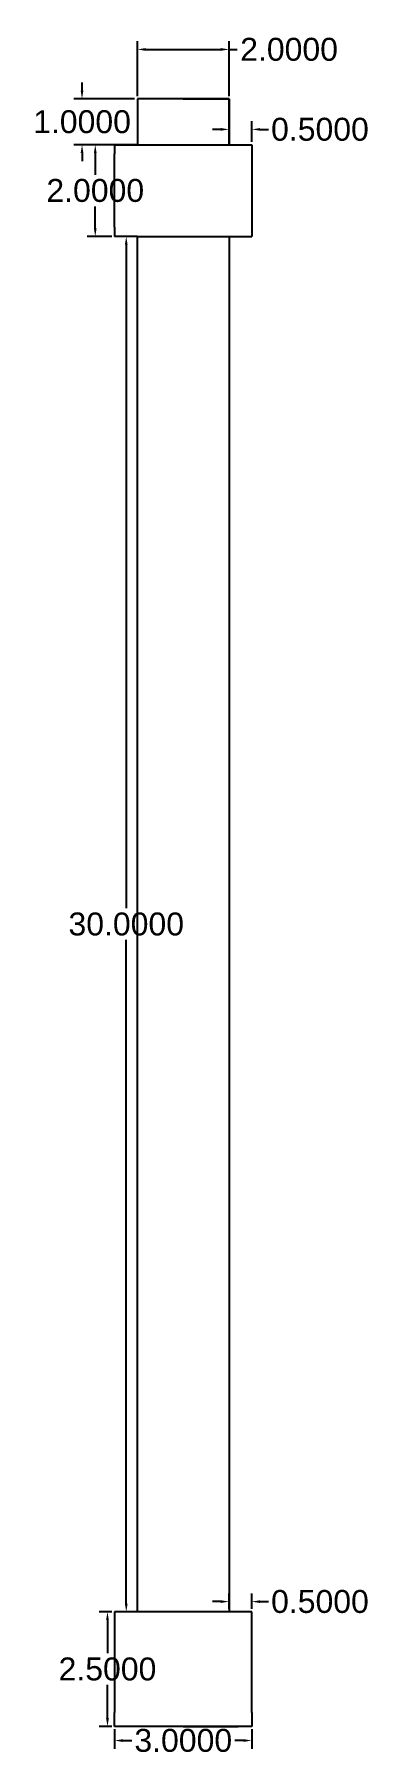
# Model space of a CAD drawing. Header units: inches. Extents: x 10.9 to 18.1, y 2.3 to 39.8.
import ezdxf

# ---------------------------------------------------------------- set-up
doc = ezdxf.new("R2010")
doc.units = ezdxf.units.IN
doc.header["$MEASUREMENT"] = 0
doc.layers.add('Extractor depressor plunger', color=86, linetype='Continuous')
doc.layers.add('Measurements', color=9, linetype='Continuous')
doc.styles.get("Standard").update_dxf_attribs({"font": 'arial.ttf'})
doc.dimstyles.get("Standard").update_dxf_attribs({"dimtxt": 0.5, "dimasz": 0.18, "dimexe": 0.18, "dimexo": 0.0625, "dimgap": 0.09, "dimtad": 0, "dimtih": 1, "dimtoh": 1, "dimdec": 4, "dimzin": 0, "dimdsep": 46, "dimtxsty": 'Standard', "dimcen": 0.09, "dimadec": 0, "dimazin": 0, "dimtfac": 1, "dimtdec": 4, "dimtofl": 0, "dimtmove": 0, "dimatfit": 3, "dimfxl": 1, "dimtolj": 1, "dimtzin": 0, "dimarcsym": 0})

# ---------------------------------------------------------------- blocks, each defined once
blk = doc.blocks.new('*D1')
at = {"layer": 'Defpoints', "color": 0, "transparency": 16777216}
for p in [(15.108, 39.48), (13.108, 38.401), (15.108, 38.401)]:
    blk.add_point(p, dxfattribs=at)
at = {"layer": 'Measurements', "color": 0, "lineweight": -2, "transparency": 16777216}
for p, q in [((13.108, 38.464), (13.108, 39.66)), ((13.288, 39.48), (14.928, 39.48)), ((15.108, 38.464), (15.108, 39.66)), ((15.108, 39.48), (15.288, 39.48))]:
    blk.add_line(p, q, dxfattribs=at)
at = {"layer": 'Measurements', "color": 0, "transparency": 16777216}
for points in [[(13.288, 39.51), (13.288, 39.45), (13.108, 39.48)], [(14.928, 39.51), (14.928, 39.45), (15.108, 39.48)]]:
    blk.add_solid(points, dxfattribs=at)
at = {"layer": 'Measurements', "color": 0, "transparency": 16777216, "insert": (16.42, 39.48), "char_height": 0.5, "attachment_point": 5}
blk.add_mtext('\\A1;2.0000', dxfattribs=at)
blk = doc.blocks.new('*D2')
at = {"layer": 'Defpoints', "color": 0, "transparency": 16777216}
for p in [(13.108, 38.401), (11.896, 37.401), (13.108, 37.401)]:
    blk.add_point(p, dxfattribs=at)
at = {"layer": 'Measurements', "color": 0, "lineweight": -2, "transparency": 16777216}
for p, q in [((11.896, 38.581), (11.896, 38.761)), ((13.046, 38.401), (11.716, 38.401)), ((13.046, 37.401), (11.716, 37.401)), ((11.896, 37.221), (11.896, 37.041))]:
    blk.add_line(p, q, dxfattribs=at)
at = {"layer": 'Measurements', "color": 0, "transparency": 16777216}
for points in [[(11.866, 38.581), (11.926, 38.581), (11.896, 38.401)], [(11.866, 37.221), (11.926, 37.221), (11.896, 37.401)]]:
    blk.add_solid(points, dxfattribs=at)
at = {"layer": 'Measurements', "color": 0, "transparency": 16777216, "insert": (11.896, 37.901), "char_height": 0.5, "attachment_point": 5}
blk.add_mtext('\\A1;1.0000', dxfattribs=at)
blk = doc.blocks.new('*D3')
at = {"layer": 'Defpoints', "color": 0, "transparency": 16777216}
for p in [(12.608, 37.401), (12.185, 35.401), (12.608, 35.401)]:
    blk.add_point(p, dxfattribs=at)
at = {"layer": 'Measurements', "color": 0, "lineweight": -2, "transparency": 16777216}
for p, q in [((12.546, 37.401), (12.005, 37.401)), ((12.185, 37.221), (12.185, 36.747)), ((12.185, 35.581), (12.185, 36.056)), ((12.546, 35.401), (12.005, 35.401))]:
    blk.add_line(p, q, dxfattribs=at)
at = {"layer": 'Measurements', "color": 0, "transparency": 16777216}
for points in [[(12.155, 37.221), (12.215, 37.221), (12.185, 37.401)], [(12.155, 35.581), (12.215, 35.581), (12.185, 35.401)]]:
    blk.add_solid(points, dxfattribs=at)
at = {"layer": 'Measurements', "color": 0, "transparency": 16777216, "insert": (12.185, 36.401), "char_height": 0.5, "attachment_point": 5}
blk.add_mtext('\\A1;2.0000', dxfattribs=at)
blk = doc.blocks.new('*D4')
at = {"layer": 'Defpoints', "color": 0, "transparency": 16777216}
for p in [(13.108, 35.401), (12.862, 5.401), (13.108, 5.401)]:
    blk.add_point(p, dxfattribs=at)
at = {"layer": 'Measurements', "color": 0, "lineweight": -2, "transparency": 16777216}
for p, q in [((13.046, 35.401), (12.682, 35.401)), ((12.862, 35.221), (12.862, 20.747)), ((12.862, 5.581), (12.862, 20.056)), ((13.046, 5.401), (12.682, 5.401))]:
    blk.add_line(p, q, dxfattribs=at)
at = {"layer": 'Measurements', "color": 0, "transparency": 16777216}
for points in [[(12.832, 35.221), (12.892, 35.221), (12.862, 35.401)], [(12.832, 5.581), (12.892, 5.581), (12.862, 5.401)]]:
    blk.add_solid(points, dxfattribs=at)
at = {"layer": 'Measurements', "color": 0, "transparency": 16777216, "insert": (12.862, 20.401), "char_height": 0.5, "attachment_point": 5}
blk.add_mtext('\\A1;30.0000', dxfattribs=at)
blk = doc.blocks.new('*D5')
at = {"layer": 'Defpoints', "color": 0, "transparency": 16777216}
for p in [(12.608, 5.401), (12.452, 2.901), (12.608, 2.901)]:
    blk.add_point(p, dxfattribs=at)
at = {"layer": 'Measurements', "color": 0, "lineweight": -2, "transparency": 16777216}
for p, q in [((12.546, 5.401), (12.272, 5.401)), ((12.452, 5.221), (12.452, 4.497)), ((12.452, 3.081), (12.452, 3.806)), ((12.546, 2.901), (12.272, 2.901))]:
    blk.add_line(p, q, dxfattribs=at)
at = {"layer": 'Measurements', "color": 0, "transparency": 16777216}
for points in [[(12.422, 5.221), (12.482, 5.221), (12.452, 5.401)], [(12.422, 3.081), (12.482, 3.081), (12.452, 2.901)]]:
    blk.add_solid(points, dxfattribs=at)
at = {"layer": 'Measurements', "color": 0, "transparency": 16777216, "insert": (12.452, 4.151), "char_height": 0.5, "attachment_point": 5}
blk.add_mtext('\\A1;2.5000', dxfattribs=at)
blk = doc.blocks.new('*D6')
at = {"layer": 'Defpoints', "color": 0, "transparency": 16777216}
for p in [(12.608, 2.901), (15.608, 2.901), (15.608, 2.593)]:
    blk.add_point(p, dxfattribs=at)
at = {"layer": 'Measurements', "color": 0, "lineweight": -2, "transparency": 16777216}
for p, q in [((12.608, 2.839), (12.608, 2.413)), ((15.608, 2.839), (15.608, 2.413)), ((12.788, 2.593), (12.982, 2.593)), ((15.428, 2.593), (15.235, 2.593))]:
    blk.add_line(p, q, dxfattribs=at)
at = {"layer": 'Measurements', "color": 0, "transparency": 16777216}
for points in [[(12.788, 2.623), (12.788, 2.563), (12.608, 2.593)], [(15.428, 2.623), (15.428, 2.563), (15.608, 2.593)]]:
    blk.add_solid(points, dxfattribs=at)
at = {"layer": 'Measurements', "color": 0, "transparency": 16777216, "insert": (14.108, 2.593), "char_height": 0.5, "attachment_point": 5}
blk.add_mtext('\\A1;3.0000', dxfattribs=at)
blk = doc.blocks.new('*D7')
at = {"layer": 'Defpoints', "color": 0, "transparency": 16777216}
for p in [(15.108, 5.401), (15.608, 5.623), (15.608, 5.401)]:
    blk.add_point(p, dxfattribs=at)
at = {"layer": 'Measurements', "color": 0, "lineweight": -2, "transparency": 16777216}
for p, q in [((15.108, 5.464), (15.108, 5.803)), ((15.608, 5.464), (15.608, 5.803)), ((14.928, 5.623), (14.748, 5.623)), ((15.788, 5.623), (15.968, 5.623))]:
    blk.add_line(p, q, dxfattribs=at)
at = {"layer": 'Measurements', "color": 0, "transparency": 16777216}
for points in [[(14.928, 5.653), (14.928, 5.593), (15.108, 5.623)], [(15.788, 5.653), (15.788, 5.593), (15.608, 5.623)]]:
    blk.add_solid(points, dxfattribs=at)
at = {"layer": 'Measurements', "color": 0, "transparency": 16777216, "insert": (17.095, 5.623), "char_height": 0.5, "attachment_point": 5}
blk.add_mtext('\\A1;0.5000', dxfattribs=at)
blk = doc.blocks.new('*D8')
at = {"layer": 'Defpoints', "color": 0, "transparency": 16777216}
for p in [(15.608, 37.736), (15.108, 37.401), (15.608, 37.401)]:
    blk.add_point(p, dxfattribs=at)
at = {"layer": 'Measurements', "color": 0, "lineweight": -2, "transparency": 16777216}
for p, q in [((14.928, 37.736), (14.748, 37.736)), ((15.108, 37.464), (15.108, 37.916)), ((15.608, 37.464), (15.608, 37.916)), ((15.788, 37.736), (15.968, 37.736))]:
    blk.add_line(p, q, dxfattribs=at)
at = {"layer": 'Measurements', "color": 0, "transparency": 16777216}
for points in [[(14.928, 37.766), (14.928, 37.706), (15.108, 37.736)], [(15.788, 37.766), (15.788, 37.706), (15.608, 37.736)]]:
    blk.add_solid(points, dxfattribs=at)
at = {"layer": 'Measurements', "color": 0, "transparency": 16777216, "insert": (17.095, 37.736), "char_height": 0.5, "attachment_point": 5}
blk.add_mtext('\\A1;0.5000', dxfattribs=at)

msp = doc.modelspace()

# ---------------------------------------------------------------- linework, layer by layer
at = {"layer": 'Extractor depressor plunger'}
for p, q in [((15.10849, 38.40143), (13.10849, 38.40143)), ((13.10849, 38.40143), (13.10849, 37.40143)), ((14.10849, 38.40143), (15.10849, 38.40143)), ((15.10849, 38.40143), (15.10849, 37.40143)), ((15.10849, 37.40143), (15.10849, 38.40143)), ((12.60849, 37.40143), (12.60849, 37.20143)), ((12.60849, 37.40143), (15.60849, 37.40143)), ((13.10849, 37.40143), (12.60849, 37.40143)), ((12.60849, 35.60143), (12.60849, 37.20143)), ((15.60849, 37.40143), (15.60849, 37.20143)), ((15.60849, 37.20143), (15.60849, 35.40143)), ((12.60849, 35.60143), (12.60849, 35.40143)), ((13.10849, 35.40143), (12.60849, 35.40143)), ((13.10849, 5.40143), (13.10849, 35.40143)), ((13.10849, 35.40143), (15.10849, 35.40143)), ((15.10849, 35.40143), (15.10849, 5.40143)), ((15.10849, 35.40143), (15.60849, 35.40143)), ((13.10849, 5.40143), (12.60849, 5.40143)), ((12.60849, 5.40143), (12.60849, 5.20143)), ((15.10849, 5.40143), (13.10849, 5.40143)), ((15.60849, 5.40143), (15.10849, 5.40143)), ((15.60849, 5.20143), (15.60849, 5.40143)), ((12.60849, 5.20143), (12.60849, 3.20143)), ((15.60849, 3.20143), (15.60849, 5.20143)), ((12.60849, 2.90143), (12.60849, 3.20143)), ((15.60849, 3.20143), (15.60849, 2.90143)), ((12.90849, 2.90143), (12.60849, 2.90143)), ((15.30849, 2.90143), (12.90849, 2.90143)), ((14.10849, 2.90143), (15.30849, 2.90143)), ((15.60849, 2.90143), (15.30849, 2.90143))]:
    msp.add_line(p, q, dxfattribs=at)

# ---------------------------------------------------------------- dimensions: what is measured, and where the dimension line sits
at = {"layer": 'Measurements'}
for base, p1, p2, picture, middle in [((15.10849, 39.47954), (13.10849, 38.40143), (15.10849, 38.40143), '*D1', (16.41976, 39.47954)), ((15.60849, 37.73577), (15.10849, 37.40143), (15.60849, 37.40143), '*D8', (17.09549, 37.73577)), ((15.60849, 5.62291), (15.10849, 5.40143), (15.60849, 5.40143), '*D7', (17.09549, 5.62291)), ((15.60849, 2.59307), (12.60849, 2.90143), (15.60849, 2.90143), '*D6', (14.10849, 2.59307))]:
    dim = msp.add_linear_dim(base=base, p1=p1, p2=p2, dimstyle='Standard', dxfattribs=at)
    dim.commit()
    dim.dimension.update_dxf_attribs({"geometry": picture, "text_midpoint": middle})
for base, p1, p2, picture, middle in [((11.89551, 37.40143), (13.10849, 38.40143), (13.10849, 37.40143), '*D2', (11.89551, 37.90143)), ((12.18516, 35.40143), (12.60849, 37.40143), (12.60849, 35.40143), '*D3', (12.18516, 36.40143)), ((12.86236, 5.40143), (13.10849, 35.40143), (13.10849, 5.40143), '*D4', (12.86236, 20.40143)), ((12.45196, 2.90143), (12.60849, 5.40143), (12.60849, 2.90143), '*D5', (12.45196, 4.15143))]:
    dim = msp.add_linear_dim(base=base, p1=p1, p2=p2, angle=90, dimstyle='Standard', dxfattribs=at)
    dim.commit()
    dim.dimension.update_dxf_attribs({"geometry": picture, "text_midpoint": middle})

doc.saveas('drawing.dxf')
